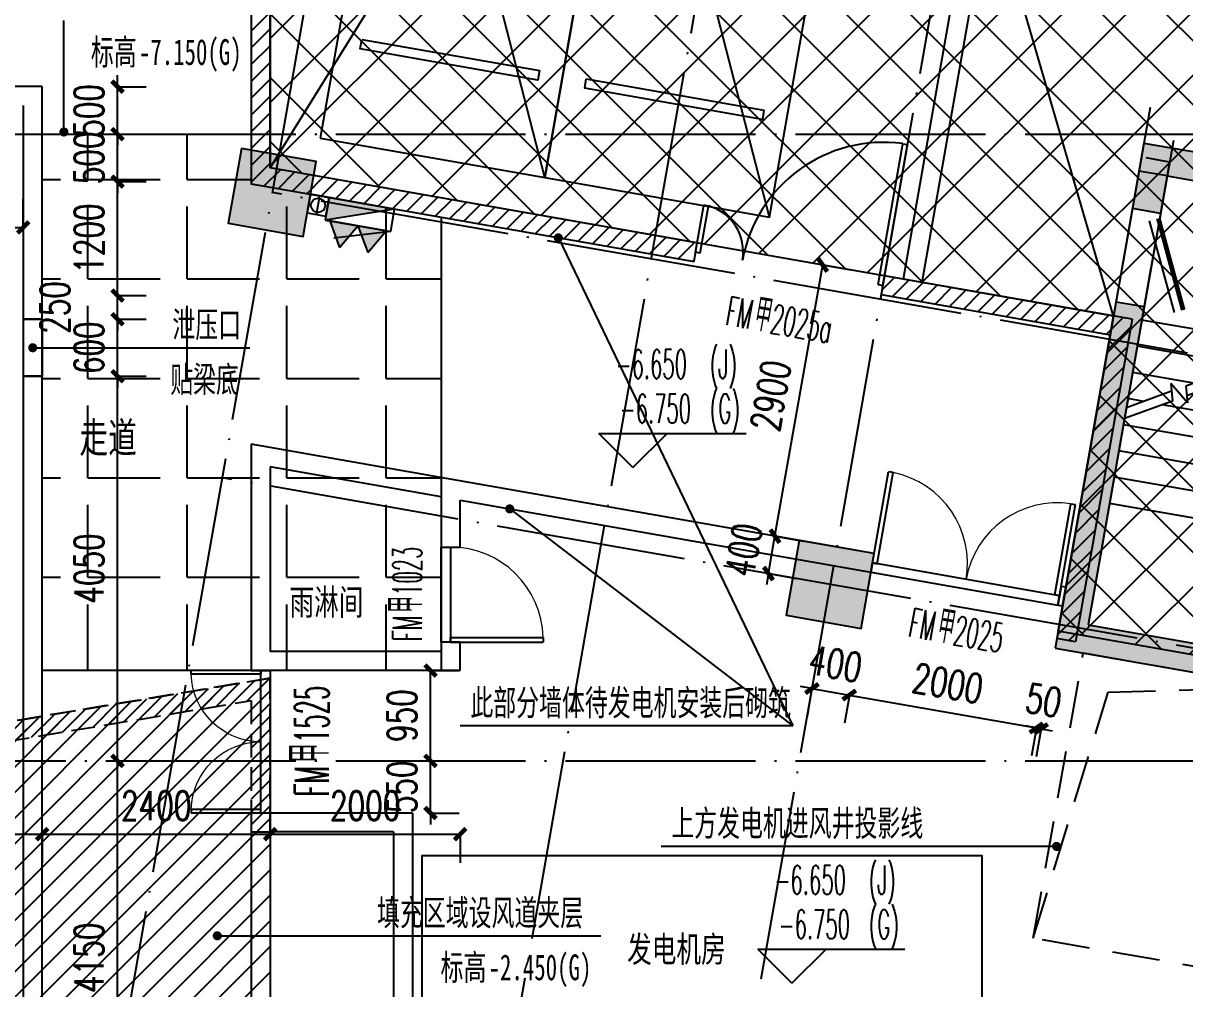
# Model space of a CAD drawing. Header units: millimetres. Extents: x 12325263 to 13848842, y -1463133 to 573208.
# Drawn here: x 12606897 to 12619126, y -863488 to -853319 of the extents above; entities that cross this region are included whole.
import ezdxf
from ezdxf.xclip import XClip

# ---------------------------------------------------------------- set-up
doc = ezdxf.new("R2010")
doc.units = ezdxf.units.MM
doc.header["$LTSCALE"] = 1000
doc.header["$XCLIPFRAME"] = 0
for name, pattern in [('ACAD_ISO02W100', [15, 12, -3]), ('DASH', [0.35, 0.25, -0.1]), ('DASHED', [19.05, 12.7, -6.35]), ('DASHED2', [0.375, 0.25, -0.125]), ('DOTE', [2.42, 2, -0.2, 0.02, -0.2])]:
    doc.linetypes.add(name, pattern=pattern)
for name, color, linetype in [('#s-灭火器', 20, 'Continuous'), ('0夹层', 21, 'Continuous'), ('20210820', 7, 'Continuous'), ('A-ANNO-DIMS', 83, 'Continuous'), ('A-ANNO-ELEV', 3, 'Continuous'), ('A-ANNO-TEXT', 7, 'Continuous'), ('A-AXIS', 16, 'DOTE'), ('A-COLS', 6, 'Continuous'), ('A-WALL', 5, 'Continuous'), ('A-WALL-PATT', 8, 'Continuous'), ('A_WALL(防火墙)', 151, 'Continuous'), ('AXIS', 3, 'Continuous'), ('DIM_COOR', 7, 'Continuous'), ('DIM_SYMB', 3, 'Continuous'), ('DOOR_FIRE', 1, 'Continuous'), ('DOOR_FIRE_TEXT', 7, 'Continuous'), ('ELEMENT', 3, 'Continuous'), ('EQUIP_消火栓', 7, 'Continuous'), ('J-TC-柱填充', 252, 'Continuous'), ('PARTS-CAR-政府', 40, 'Continuous'), ('PUB_DIM', 83, 'Continuous'), ('PUB_HATCH', 8, 'Continuous'), ('PUB_TEXT', 7, 'Continuous'), ('VPIPE-消防高', 3, 'Continuous'), ('WALL', 5, 'Continuous'), ('WALL-SHATCH', 8, 'Continuous'), ('WINDOW', 4, 'Continuous'), ('人防墙', 6, 'Continuous'), ('人防门', 60, 'Continuous'), ('公寓机动车库', 23, 'Continuous'), ('投影线', 6, 'ACAD_ISO02W100'), ('水条件', 1, 'Continuous')]:
    doc.layers.add(name, color=color, linetype=linetype)
doc.styles.add('_TCH_DIM', font='SIMPLEX.shx', dxfattribs={"width": 0.7, "bigfont": 'GBCBIG.shx'})
doc.styles.add('_TCH_DIM_T3', font='SIMPLEX.shx', dxfattribs={"width": 0.705882, "bigfont": 'GBCBIG.shx'})
doc.styles.add('_TCH_WINDOW', font='SIMPLEX', dxfattribs={"width": 0.7, "height": 3.5, "bigfont": 'GBCBIG'})
doc.styles.add('TITXV', font='', dxfattribs={"width": 0.7})
doc.styles.add('宋体', font='', dxfattribs={"width": 0.65})
doc.styles.get('TITXV').set_extended_font_data('SimSun')
doc.styles.get('宋体').set_extended_font_data('SimSun')
doc.dimstyles.new('_TCH_ARCH&&120', dxfattribs={"dimtxt": 306, "dimasz": 120, "dimexe": 300, "dimexo": 360, "dimgap": 147, "dimtad": 1, "dimdec": 0, "dimzin": 0, "dimdsep": 46, "dimtxsty": '_TCH_DIM_T3', "dimblk": 'ARCHTICK', "dimcen": 0.09, "dimclrt": 7, "dimazin": 2, "dimtfac": 1, "dimtdec": 0, "dimtix": 1, "dimtmove": 2, "dimatfit": 3, "dimfxl": 1, "dimfxlon": 1, "dimtolj": 1, "dimtzin": 0, "dimarcsym": 0})
pattern_1 = [(45, (0, 89.76), (-88.388383, 88.388383), [])]

# ---------------------------------------------------------------- blocks, each defined once
blk = doc.blocks.new('adgshg13-A$C7F010FC0')
at = {"layer": 'WALL-SHATCH'}
h = blk.add_hatch(color=256, dxfattribs=at)
h.dxf.hatch_style = 1
h.paths.add_polyline_path([(-60384, -16881), (-763, 197), (12588, -13153), (12588, -157996), (-162965, -188820), (-171262, -180523), (-171262, -31311), (-150707, -10756), (-131860, -7981), (-99162, -7981), (-99162, -4981), (-76620, -4981), (-70108, -16881)], flags=16)
h.paths.add_polyline_path([(-60091, -16381), (-647, 647), (12988, -12988), (12988, -158332), (-163101, -189250), (-171662, -180689), (-171662, -31145), (-150778, -10261), (-131897, -7481), (-99562, -7481), (-99562, -4581), (-76366, -4581), (-69908, -16381)])
blk = doc.blocks.new('adgshg2qbj-bj-13-CAR-子车位')
blk.add_line((1697, 1697), (3748, -3748))
blk.add_lwpolyline([(0, 0), (1697, 1697), (5445, -2051), (3748, -3748)], close=True)
at = {"extrusion": (-0.000316636, -0.000316636, 1), "elevation": -1}
blk.add_lwpolyline([(955, -601), (2298, 742), (2227, 813), (884, -530)], close=True, dxfattribs=at)
blk = doc.blocks.new('A$C4C7A72D3')
at = {"layer": 'WALL'}
for p, q in [((218292.8, 93942.8), (218292.8, 89292.8)), ((218492.8, 93942.8), (218492.8, 89292.8)), ((220542.9, 91522.7), (220542.9, 85922.7)), ((220842.9, 91222.7), (220842.9, 86222.7))]:
    blk.add_line(p, q, dxfattribs=at)
at = {"layer": 'PARTS-CAR-政府', "xscale": -0.9999999999999996, "rotation": 224.9999999195055}
for p in [(211992.8, 89692.8), (214392.8, 89692.8)]:
    blk.add_blockref('adgshg2qbj-bj-13-CAR-子车位', p, dxfattribs=at)
at = {"layer": 'WALL', "color": 1}
blk.add_blockref('adgshg13-A$C7F010FC0', (210433, 205503.6), dxfattribs=at)
blk = doc.blocks.new('qlzw')
at = {"layer": 'A-AXIS'}
for p, q in [((12411416.8, 1027389.8), (12486866.8, 1027389.8)), ((12411416.8, 1020789.8), (12486866.8, 1020789.8))]:
    blk.add_line(p, q, dxfattribs=at)
blk = doc.blocks.new('asdfadfgsdg')
at = {"layer": 'A-AXIS'}
for p, q in [((15844.9, 92554.4), (-1535.4, -6431.4)), ((19833.9, 91854), (2453.6, -7131.8)), ((22247, 91430.3), (4866.7, -7555.5)), ((20278.2, 33244), (5875, 35773)), ((19750.7, 30240), (5347.6, 32768.9))]:
    blk.add_line(p, q, dxfattribs=at)
blk = doc.blocks.new('A$C3FC35F4C')
at = {"layer": 'DIM_COOR', "color": 3}
for p, q in [((1045444, 181790), (1048516, 186763)), ((1054324, 180230), (1053244, 183932))]:
    blk.add_line(p, q, dxfattribs=at)
blk = doc.blocks.new('_FZH')
blk.add_lwpolyline([(-0.5, -0.5), (0.5, -0.5), (0.5, 0.5), (-0.5, 0.5)], close=True)
at = {"layer": 'PUB_HATCH'}
blk.add_solid([(-0.5, -0.5), (0.5, -0.5), (-0.5, 0.5), (0.5, 0.5)], dxfattribs=at)
blk = doc.blocks.new('asdfdsfds')
at = {"layer": 'A-COLS', "xscale": 799.9999999988994, "yscale": 799.9999999988994, "zscale": 799.9999999988994, "rotation": 260.0413192127452}
for p in [(5222, 30786), (11096, 26658)]:
    blk.add_blockref('_FZH', p, dxfattribs=at)
blk = doc.blocks.new('asdgdfgdsfh$DorLib2D$00000191')
at = {"color": 0}
blk.add_line((-0.5, 0.15), (0.366, 0.65), dxfattribs=at)
at = {"color": 0, "const_width": 0.05}
blk.add_lwpolyline([(-0.55, 0.237), (0.316, 0.737)], dxfattribs=at)
blk = doc.blocks.new('asdf13-sdfgadgdfgh20210820-rf1')
at = {"layer": 'J-TC-柱填充'}
for points in [[(8583, 32404), (8827, 32057), (8758, 31663), (8462, 31714)], [(8583, 32404), (8827, 32057), (10895, 31693), (11243, 31937)], [(11243, 31937), (10895, 31693), (10065, 26966), (10309, 26618)], [(8585, 30678), (8289, 30729), (7649, 27085), (7997, 27329)], [(7997, 27329), (7649, 27085), (10309, 26618), (10065, 26966)]]:
    blk.add_hatch(color=256, dxfattribs=at).paths.add_polyline_path(points)
at = {"layer": 'DIM_SYMB'}
for points in [[(10245, 30955, 0, 0, 0), (9673, 27694, 0, 0, 0), (8614, 27880, 0, 0, 0), (8842, 29181, 120, 0, 0), (8920, 29624, 0, 0, 0)], [(9116, 30742, 0, 0, 0), (9046, 30343, 120, 0, 0), (8968, 29900, 0, 0, 0)]]:
    blk.add_lwpolyline(points, format="xyseb", dxfattribs=at)
at = {"layer": '人防墙'}
for p, q in [((8583, 32404), (7649, 27085)), ((8583, 32404), (11243, 31937)), ((8827, 32057), (7997, 27329)), ((8827, 32057), (8531, 32108)), ((8827, 32057), (10895, 31693)), ((11243, 31937), (10309, 26618)), ((8758, 31663), (8462, 31714)), ((10895, 31693), (10065, 26966)), ((8585, 30678), (8289, 30729)), ((7997, 27329), (10065, 26966)), ((7649, 27085), (10309, 26618))]:
    blk.add_line(p, q, dxfattribs=at)
at = {"layer": '人防门'}
for p, q in [((8557, 32256), (8350, 31074)), ((8853, 32204), (8645, 31022)), ((8657, 31091), (8398, 29616)), ((9329, 28354), (9786, 30954)), ((9618, 30983), (9445, 29998)), ((9786, 30954), (9618, 30983)), ((9280, 28423), (9716, 30905)), ((9280, 28423), (9716, 30905)), ((9667, 30914), (9510, 30021)), ((9667, 30914), (9510, 30021)), ((9716, 30905), (9667, 30914)), ((9667, 30914), (9716, 30905)), ((9775, 30895), (10726, 30728)), ((10290, 28246), (10726, 30728)), ((9727, 30619), (10677, 30452)), ((9511, 30373), (8561, 30540)), ((9678, 30343), (10629, 30177)), ((9463, 30097), (8512, 30264)), ((9109, 29875), (8464, 29988)), ((9510, 30021), (9024, 29844)), ((9630, 30068), (10580, 29901)), ((9040, 29666), (8867, 29872)), ((8867, 29872), (8883, 29686)), ((9024, 29844), (9040, 29666)), ((9490, 29908), (9033, 29741)), ((9425, 29884), (9162, 28383)), ((9490, 29908), (9231, 28432)), ((9490, 29908), (9231, 28432)), ((8874, 29789), (8398, 29616)), ((9414, 29821), (9306, 29840)), ((9582, 29792), (10532, 29625)), ((8883, 29686), (8378, 29502)), ((8583, 29683), (8415, 29712)), ((9366, 29545), (8780, 29648)), ((8378, 29502), (8222, 28609)), ((9533, 29516), (10484, 29349)), ((9317, 29270), (8367, 29437)), ((9485, 29240), (10435, 29073)), ((9269, 28994), (8318, 29161)), ((9220, 28718), (8270, 28885)), ((9436, 28965), (10387, 28798)), ((9388, 28689), (10338, 28522)), ((8222, 28609), (7997, 27329)), ((9172, 28442), (8222, 28609)), ((9172, 28442), (8222, 28609)), ((9162, 28383), (9329, 28354)), ((9231, 28432), (9280, 28423)), ((9280, 28423), (9231, 28432)), ((9339, 28413), (10290, 28246)), ((10290, 28246), (9339, 28413)), ((10065, 26966), (10290, 28246)), ((7997, 27329), (10065, 26966))]:
    blk.add_line(p, q, dxfattribs=at)
at = {"layer": '人防门', "linetype": 'DASH'}
blk.add_line((8853, 32204), (8557, 32256), dxfattribs=at)
at = {"layer": '人防门', "xscale": 1000, "yscale": 1000, "zscale": 100, "rotation": 255.1786321495314}
blk.add_blockref('asdgdfgdsfh$DorLib2D$00000191', (8365, 31139), dxfattribs=at)
at = {"layer": 'PUB_TEXT', "style": '_TCH_DIM', "width": 0.8}
for s, p in [('上', (9088, 31296)), ('下', (10158, 31110))]:
    blk.add_text(s, height=506, dxfattribs=at).set_placement(p)
blk = doc.blocks.new('A$C11D0426D')
at = {"layer": 'ELEMENT'}
blk.add_lwpolyline([(14198, 21530), (20098, 21530), (20098, 23830), (14198, 23830)], close=True, dxfattribs=at)
blk = doc.blocks.new('管位')
at = {"layer": '水条件'}
blk.add_line((12573126, 675360), (12573126, 675160), dxfattribs=at)
blk.add_lwpolyline([(12573026, 675360), (12573226, 675360), (12573226, 675160), (12573026, 675160)], close=True, dxfattribs=at)
blk = doc.blocks.new('灭火器')
at = {"layer": '#s-灭火器', "ltscale": 1000}
for points in [[(292444, 59707), (292144, 59707), (292294, 59447)], [(292744, 59707), (292444, 59707), (292594, 59447)]]:
    blk.add_hatch(color=256, dxfattribs=at).paths.add_polyline_path(points)
for points in [[(292294, 59447), (292444, 59707), (292144, 59707)], [(292594, 59447), (292744, 59707), (292444, 59707)]]:
    blk.add_lwpolyline(points, close=True, dxfattribs=at)
blk = doc.blocks.new('$TWTSYS$00000508')
for p, q in [((-0.5, 0.5), (0.324, 1.224)), ((-0.5, 0.5), (-0.5, -0.5)), ((-0.5, -0.5), (0.5, 0.5)), ((0.5, 0.5), (-0.5, 0.5)), ((0.5, -0.5), (0.5, 0.5)), ((-0.5, -0.5), (0.5, -0.5))]:
    blk.add_line(p, q)
blk.add_solid([(0.5, -0.5), (0.5, 0.5), (-0.5, -0.5)])
blk = doc.blocks.new('消火栓')
at = {"layer": '#s-灭火器', "rotation": 180.0000000000001}
blk.add_blockref('灭火器', (12864422, 734932), dxfattribs=at)
at = {"layer": 'EQUIP_消火栓', "xscale": 700, "yscale": 240, "zscale": 700}
blk.add_blockref('$TWTSYS$00000508', (12571978, 675105), dxfattribs=at)
blk = doc.blocks.new('asdfasfasdfsdf')
at = {"layer": 'VPIPE-消防高'}
blk.add_circle((41404, 13400), 75, dxfattribs=at)
at = {"rotation": 170.041332619303}
blk.add_blockref('消火栓', (12541149, -1495933), dxfattribs=at)
at = {"layer": '水条件', "xscale": -1, "rotation": 170.041332619303}
blk.add_blockref('管位', (-12225500, 2852854), dxfattribs=at)
blk = doc.blocks.new('_ArchTick')
at = {"color": 0, "linetype": 'ByBlock', "const_width": 0.4}
blk.add_lwpolyline([(-0.5, -0.5), (0.5, 0.5)], dxfattribs=at)
blk = doc.blocks.new('*D4234')
at = {"layer": 'A-ANNO-DIMS', "color": 0, "lineweight": -2, "transparency": 16777216}
for p, q in [((12604737, -855471), (12604737, -855170)), ((12606897, -855471), (12606897, -855170)), ((12604737, -855470), (12606897, -855470))]:
    blk.add_line(p, q, dxfattribs=at)
at = {"layer": 'Defpoints', "color": 0, "transparency": 16777216}
for p in [(12606897, -855470), (12604737, -856187), (12606897, -856187)]:
    blk.add_point(p, dxfattribs=at)
at = {"layer": 'A-ANNO-DIMS', "color": 0, "lineweight": -2, "transparency": 16777216, "xscale": 120, "yscale": 120, "zscale": 120, "rotation": 180}
blk.add_blockref('_ArchTick', (12604737, -855470), dxfattribs=at)
at = {"layer": 'A-ANNO-DIMS', "color": 0, "lineweight": -2, "transparency": 16777216, "xscale": 120, "yscale": 120, "zscale": 120}
blk.add_blockref('_ArchTick', (12606897, -855470), dxfattribs=at)
at = {"layer": 'A-ANNO-DIMS', "color": 7, "transparency": 16777216, "insert": (12605817, -855170), "char_height": 306, "attachment_point": 5, "style": '_TCH_DIM_T3'}
blk.add_mtext('\\A1;2160', dxfattribs=at)
blk = doc.blocks.new('*D4385')
at = {"layer": 'A-ANNO-DIMS', "color": 0, "lineweight": -2, "transparency": 16777216}
for p, q in [((12611184.18929, -860136.78575), (12611485.18929, -860136.78575)), ((12611185.18929, -861086.78575), (12611185.18929, -860136.78575)), ((12611184.18929, -861086.78575), (12611485.18929, -861086.78575))]:
    blk.add_line(p, q, dxfattribs=at)
at = {"layer": 'Defpoints', "color": 0, "transparency": 16777216}
for p in [(12610422, -860136.78575), (12611185.18929, -860136.78575), (12610422, -861086.78575)]:
    blk.add_point(p, dxfattribs=at)
at = {"layer": 'A-ANNO-DIMS', "color": 0, "lineweight": -2, "transparency": 16777216, "xscale": 120, "yscale": 120, "zscale": 120}
for p, rotation in [((12611185.18929, -860136.78575), 90), ((12611185.18929, -861086.78575), 270)]:
    blk.add_blockref('_ArchTick', p, dxfattribs=dict(at, rotation=rotation))
at = {"layer": 'A-ANNO-DIMS', "color": 7, "transparency": 16777216, "insert": (12610885.18929, -860611.78575), "char_height": 306, "attachment_point": 5, "rotation": 90, "style": '_TCH_DIM_T3'}
blk.add_mtext('\\A1;950', dxfattribs=at)
blk = doc.blocks.new('*D4386')
at = {"layer": 'A-ANNO-DIMS', "color": 0, "lineweight": -2, "transparency": 16777216}
for p, q in [((12611185.18929, -861086.78575), (12611185.18929, -860966.78575)), ((12611184.18929, -861086.78575), (12611485.18929, -861086.78575)), ((12611185.18929, -861636.78575), (12611185.18929, -861086.78575)), ((12611184.18929, -861636.78575), (12611485.18929, -861636.78575)), ((12611185.18929, -861636.78575), (12611185.18929, -861756.78575))]:
    blk.add_line(p, q, dxfattribs=at)
at = {"layer": 'Defpoints', "color": 0, "transparency": 16777216}
for p in [(12610422, -861086.78575), (12611185.18929, -861086.78575), (12610422, -861636.78575)]:
    blk.add_point(p, dxfattribs=at)
at = {"layer": 'A-ANNO-DIMS', "color": 0, "lineweight": -2, "transparency": 16777216, "xscale": 120, "yscale": 120, "zscale": 120}
for p, rotation in [((12611185.18929, -861086.78575), 270), ((12611185.18929, -861636.78575), 90)]:
    blk.add_blockref('_ArchTick', p, dxfattribs=dict(at, rotation=rotation))
at = {"layer": 'A-ANNO-DIMS', "color": 7, "transparency": 16777216, "insert": (12610885.18929, -861361.78575), "char_height": 306, "attachment_point": 5, "rotation": 90, "style": '_TCH_DIM_T3'}
blk.add_mtext('\\A1;550', dxfattribs=at)
blk = doc.blocks.new('*D4542')
at = {"layer": 'Defpoints', "color": 0, "transparency": 16777216}
for p in [(12604297, -860487), (12607097, -860487), (12607097, -861860)]:
    blk.add_point(p, dxfattribs=at)
at = {"layer": 'PUB_DIM', "color": 0, "lineweight": -2, "transparency": 16777216}
for p, q in [((12604297, -861859), (12604297, -862160)), ((12604297, -861860), (12607097, -861860)), ((12607097, -861859), (12607097, -862160))]:
    blk.add_line(p, q, dxfattribs=at)
at = {"layer": 'PUB_DIM', "color": 0, "lineweight": -2, "transparency": 16777216, "xscale": 120, "yscale": 120, "zscale": 120, "rotation": 180}
blk.add_blockref('_ArchTick', (12604297, -861860), dxfattribs=at)
at = {"layer": 'PUB_DIM', "color": 0, "lineweight": -2, "transparency": 16777216, "xscale": 120, "yscale": 120, "zscale": 120}
blk.add_blockref('_ArchTick', (12607097, -861860), dxfattribs=at)
at = {"layer": 'PUB_DIM', "color": 7, "transparency": 16777216, "insert": (12605697, -861560), "char_height": 306, "attachment_point": 5, "style": '_TCH_DIM_T3'}
blk.add_mtext('\\A1;2800', dxfattribs=at)
blk = doc.blocks.new('*D4543')
at = {"layer": 'Defpoints', "color": 0, "transparency": 16777216}
for p in [(12607097, -860487), (12609497, -860487), (12609497, -861860)]:
    blk.add_point(p, dxfattribs=at)
at = {"layer": 'PUB_DIM', "color": 0, "lineweight": -2, "transparency": 16777216}
for p, q in [((12607097, -861859), (12607097, -862160)), ((12607097, -861860), (12609497, -861860)), ((12609497, -861859), (12609497, -862160))]:
    blk.add_line(p, q, dxfattribs=at)
at = {"layer": 'PUB_DIM', "color": 0, "lineweight": -2, "transparency": 16777216, "xscale": 120, "yscale": 120, "zscale": 120, "rotation": 180}
blk.add_blockref('_ArchTick', (12607097, -861860), dxfattribs=at)
at = {"layer": 'PUB_DIM', "color": 0, "lineweight": -2, "transparency": 16777216, "xscale": 120, "yscale": 120, "zscale": 120}
blk.add_blockref('_ArchTick', (12609497, -861860), dxfattribs=at)
at = {"layer": 'PUB_DIM', "color": 7, "transparency": 16777216, "insert": (12608297, -861560), "char_height": 306, "attachment_point": 5, "style": '_TCH_DIM_T3'}
blk.add_mtext('\\A1;2400', dxfattribs=at)
blk = doc.blocks.new('*D4544')
at = {"layer": 'Defpoints', "color": 0, "transparency": 16777216}
for p in [(12609497, -860487), (12611497, -860487), (12611497, -861860)]:
    blk.add_point(p, dxfattribs=at)
at = {"layer": 'PUB_DIM', "color": 0, "lineweight": -2, "transparency": 16777216}
for p, q in [((12609497, -861859), (12609497, -862160)), ((12609497, -861860), (12611497, -861860)), ((12611497, -861859), (12611497, -862160))]:
    blk.add_line(p, q, dxfattribs=at)
at = {"layer": 'PUB_DIM', "color": 0, "lineweight": -2, "transparency": 16777216, "xscale": 120, "yscale": 120, "zscale": 120, "rotation": 180}
blk.add_blockref('_ArchTick', (12609497, -861860), dxfattribs=at)
at = {"layer": 'PUB_DIM', "color": 0, "lineweight": -2, "transparency": 16777216, "xscale": 120, "yscale": 120, "zscale": 120}
blk.add_blockref('_ArchTick', (12611497, -861860), dxfattribs=at)
at = {"layer": 'PUB_DIM', "color": 7, "transparency": 16777216, "insert": (12610497, -861560), "char_height": 306, "attachment_point": 5, "style": '_TCH_DIM_T3'}
blk.add_mtext('\\A1;2000', dxfattribs=at)
blk = doc.blocks.new('*D4545')
at = {"layer": 'Defpoints', "color": 0, "transparency": 16777216}
for p in [(12614683, -855754), (12615314, -855865), (12614182, -858610)]:
    blk.add_point(p, dxfattribs=at)
at = {"layer": 'PUB_DIM', "color": 0, "lineweight": -2, "transparency": 16777216}
for p, q in [((12614812, -858721), (12615314, -855865)), ((12615313, -855865), (12615609, -855917)), ((12614811, -858721), (12615108, -858773))]:
    blk.add_line(p, q, dxfattribs=at)
at = {"layer": 'PUB_DIM', "color": 0, "lineweight": -2, "transparency": 16777216, "xscale": 120, "yscale": 120, "zscale": 120}
for p, rotation in [((12615314, -855865), 80.0413192128601), ((12614812, -858721), 260.0413192128601)]:
    blk.add_blockref('_ArchTick', p, dxfattribs=dict(at, rotation=rotation))
at = {"layer": 'PUB_DIM', "color": 7, "transparency": 16777216, "insert": (12614767, -857241), "char_height": 306, "attachment_point": 5, "rotation": 80.0413, "style": '_TCH_DIM_T3'}
blk.add_mtext('\\A1;2900', dxfattribs=at)
blk = doc.blocks.new('*D4546')
at = {"layer": 'Defpoints', "color": 0, "transparency": 16777216}
for p in [(12614182, -858610), (12614812, -858721), (12614113, -859004)]:
    blk.add_point(p, dxfattribs=at)
at = {"layer": 'PUB_DIM', "color": 0, "lineweight": -2, "transparency": 16777216}
for p, q in [((12614812, -858721), (12614833, -858603)), ((12614743, -859115), (12614812, -858721)), ((12614811, -858721), (12615108, -858773)), ((12614743, -859115), (12614722, -859233)), ((12614742, -859115), (12615038, -859167))]:
    blk.add_line(p, q, dxfattribs=at)
at = {"layer": 'PUB_DIM', "color": 0, "lineweight": -2, "transparency": 16777216, "xscale": 120, "yscale": 120, "zscale": 120}
for p, rotation in [((12614812, -858721), 260.0413192128606), ((12614743, -859115), 80.04131921286061)]:
    blk.add_blockref('_ArchTick', p, dxfattribs=dict(at, rotation=rotation))
at = {"layer": 'PUB_DIM', "color": 7, "transparency": 16777216, "insert": (12614482, -858866), "char_height": 306, "attachment_point": 5, "rotation": 80.0413, "style": '_TCH_DIM_T3'}
blk.add_mtext('\\A1;400', dxfattribs=at)
blk = doc.blocks.new('*D4547')
at = {"layer": 'Defpoints', "color": 0, "transparency": 16777216}
for p in [(12615428, -859032), (12615822, -859101), (12615594, -860395)]:
    blk.add_point(p, dxfattribs=at)
at = {"layer": 'PUB_DIM', "color": 0, "lineweight": -2, "transparency": 16777216}
for p, q in [((12615201, -860326), (12615082, -860305)), ((12615201, -860325), (12615149, -860621)), ((12615201, -860326), (12615594, -860395)), ((12615595, -860394), (12615543, -860690)), ((12615594, -860395), (12615713, -860416))]:
    blk.add_line(p, q, dxfattribs=at)
at = {"layer": 'PUB_DIM', "color": 0, "lineweight": -2, "transparency": 16777216, "xscale": 120, "yscale": 120, "zscale": 120}
for p, rotation in [((12615201, -860326), 350.0413326299274), ((12615594, -860395), 170.0413326299273)]:
    blk.add_blockref('_ArchTick', p, dxfattribs=dict(at, rotation=rotation))
at = {"layer": 'PUB_DIM', "color": 7, "transparency": 16777216, "insert": (12615449, -860065), "char_height": 306, "attachment_point": 5, "rotation": 350.0413, "style": '_TCH_DIM_T3'}
blk.add_mtext('\\A1;400', dxfattribs=at)
blk = doc.blocks.new('*D4548')
at = {"layer": 'Defpoints', "color": 0, "transparency": 16777216}
for p in [(12615822, -859101), (12617791, -859447), (12617564, -860741)]:
    blk.add_point(p, dxfattribs=at)
at = {"layer": 'PUB_DIM', "color": 0, "lineweight": -2, "transparency": 16777216}
for p, q in [((12615595, -860394), (12615543, -860690)), ((12615594, -860395), (12617564, -860741)), ((12617564, -860740), (12617512, -861036))]:
    blk.add_line(p, q, dxfattribs=at)
at = {"layer": 'PUB_DIM', "color": 0, "lineweight": -2, "transparency": 16777216, "xscale": 120, "yscale": 120, "zscale": 120}
for p, rotation in [((12615594, -860395), 170.041332629921), ((12617564, -860741), 350.041332629921)]:
    blk.add_blockref('_ArchTick', p, dxfattribs=dict(at, rotation=rotation))
at = {"layer": 'PUB_DIM', "color": 7, "transparency": 16777216, "insert": (12616631, -860272), "char_height": 306, "attachment_point": 5, "rotation": 350.0413, "style": '_TCH_DIM_T3'}
blk.add_mtext('\\A1;2000', dxfattribs=at)
blk = doc.blocks.new('*D4549')
at = {"layer": 'Defpoints', "color": 0, "transparency": 16777216}
for p in [(12617791, -859447), (12617841, -859456), (12617614, -860749)]:
    blk.add_point(p, dxfattribs=at)
at = {"layer": 'PUB_DIM', "color": 0, "lineweight": -2, "transparency": 16777216}
for p, q in [((12617564, -860741), (12617446, -860720)), ((12617564, -860740), (12617512, -861036)), ((12617614, -860748), (12617562, -861045)), ((12617564, -860741), (12617614, -860749)), ((12617614, -860749), (12617732, -860770))]:
    blk.add_line(p, q, dxfattribs=at)
at = {"layer": 'PUB_DIM', "color": 0, "lineweight": -2, "transparency": 16777216, "xscale": 120, "yscale": 120, "zscale": 120}
for p, rotation in [((12617564, -860741), 350.0413326298608), ((12617614, -860749), 170.0413326298609)]:
    blk.add_blockref('_ArchTick', p, dxfattribs=dict(at, rotation=rotation))
at = {"layer": 'PUB_DIM', "color": 7, "transparency": 16777216, "insert": (12617641, -860450), "char_height": 306, "attachment_point": 5, "rotation": 350.0413, "style": '_TCH_DIM_T3'}
blk.add_mtext('\\A1;50', dxfattribs=at)
blk = doc.blocks.new('*D4559')
at = {"layer": 'Defpoints', "color": 0, "transparency": 16777216}
for p in [(12607097, -861087), (12607890, -861087), (12607097, -865237)]:
    blk.add_point(p, dxfattribs=at)
at = {"layer": 'PUB_DIM', "color": 0, "lineweight": -2, "transparency": 16777216}
for p, q in [((12607889, -861087), (12608190, -861087)), ((12607890, -865237), (12607890, -861087)), ((12607889, -865237), (12608190, -865237))]:
    blk.add_line(p, q, dxfattribs=at)
at = {"layer": 'PUB_DIM', "color": 0, "lineweight": -2, "transparency": 16777216, "xscale": 120, "yscale": 120, "zscale": 120}
for p, rotation in [((12607890, -861087), 90), ((12607890, -865237), 270)]:
    blk.add_blockref('_ArchTick', p, dxfattribs=dict(at, rotation=rotation))
at = {"layer": 'PUB_DIM', "color": 7, "transparency": 16777216, "insert": (12607590, -863162), "char_height": 306, "attachment_point": 5, "rotation": 90, "style": '_TCH_DIM_T3'}
blk.add_mtext('\\A1;4150', dxfattribs=at)
blk = doc.blocks.new('*D4560')
at = {"layer": 'Defpoints', "color": 0, "transparency": 16777216}
for p in [(12607097, -857037), (12607890, -857037), (12607097, -861087)]:
    blk.add_point(p, dxfattribs=at)
at = {"layer": 'PUB_DIM', "color": 0, "lineweight": -2, "transparency": 16777216}
for p, q in [((12607889, -857037), (12608190, -857037)), ((12607890, -861087), (12607890, -857037)), ((12607889, -861087), (12608190, -861087))]:
    blk.add_line(p, q, dxfattribs=at)
at = {"layer": 'PUB_DIM', "color": 0, "lineweight": -2, "transparency": 16777216, "xscale": 120, "yscale": 120, "zscale": 120}
for p, rotation in [((12607890, -857037), 90), ((12607890, -861087), 270)]:
    blk.add_blockref('_ArchTick', p, dxfattribs=dict(at, rotation=rotation))
at = {"layer": 'PUB_DIM', "color": 7, "transparency": 16777216, "insert": (12607590, -859062), "char_height": 306, "attachment_point": 5, "rotation": 90, "style": '_TCH_DIM_T3'}
blk.add_mtext('\\A1;4050', dxfattribs=at)
blk = doc.blocks.new('*D4561')
at = {"layer": 'Defpoints', "color": 0, "transparency": 16777216}
for p in [(12607097, -856437), (12607890, -856437), (12607097, -857037)]:
    blk.add_point(p, dxfattribs=at)
at = {"layer": 'PUB_DIM', "color": 0, "lineweight": -2, "transparency": 16777216}
for p, q in [((12607890, -856437), (12607890, -856317)), ((12607889, -856437), (12608190, -856437)), ((12607890, -857037), (12607890, -856437)), ((12607889, -857037), (12608190, -857037)), ((12607890, -857037), (12607890, -857157))]:
    blk.add_line(p, q, dxfattribs=at)
at = {"layer": 'PUB_DIM', "color": 0, "lineweight": -2, "transparency": 16777216, "xscale": 120, "yscale": 120, "zscale": 120}
for p, rotation in [((12607890, -856437), 270), ((12607890, -857037), 90)]:
    blk.add_blockref('_ArchTick', p, dxfattribs=dict(at, rotation=rotation))
at = {"layer": 'PUB_DIM', "color": 7, "transparency": 16777216, "insert": (12607590, -856737), "char_height": 306, "attachment_point": 5, "rotation": 90, "style": '_TCH_DIM_T3'}
blk.add_mtext('\\A1;600', dxfattribs=at)
blk = doc.blocks.new('*D4562')
at = {"layer": 'Defpoints', "color": 0, "transparency": 16777216}
for p in [(12607097, -856187), (12607890, -856187), (12607097, -856437)]:
    blk.add_point(p, dxfattribs=at)
at = {"layer": 'PUB_DIM', "color": 0, "lineweight": -2, "transparency": 16777216}
for p, q in [((12607890, -856187), (12607890, -856067)), ((12607889, -856187), (12608190, -856187)), ((12607890, -856437), (12607890, -856187)), ((12607889, -856437), (12608190, -856437)), ((12607890, -856437), (12607890, -856557))]:
    blk.add_line(p, q, dxfattribs=at)
at = {"layer": 'PUB_DIM', "color": 0, "lineweight": -2, "transparency": 16777216, "xscale": 120, "yscale": 120, "zscale": 120}
for p, rotation in [((12607890, -856187), 270), ((12607890, -856437), 90)]:
    blk.add_blockref('_ArchTick', p, dxfattribs=dict(at, rotation=rotation))
at = {"layer": 'PUB_DIM', "color": 7, "transparency": 16777216, "insert": (12607230, -856312), "char_height": 306, "attachment_point": 5, "rotation": 90, "style": '_TCH_DIM_T3'}
blk.add_mtext('\\A1;250', dxfattribs=at)
blk = doc.blocks.new('*D4563')
at = {"layer": 'Defpoints', "color": 0, "transparency": 16777216}
for p in [(12607097, -854987), (12607890, -854987), (12607097, -856187)]:
    blk.add_point(p, dxfattribs=at)
at = {"layer": 'PUB_DIM', "color": 0, "lineweight": -2, "transparency": 16777216}
for p, q in [((12607889, -854987), (12608190, -854987)), ((12607890, -856187), (12607890, -854987)), ((12607889, -856187), (12608190, -856187))]:
    blk.add_line(p, q, dxfattribs=at)
at = {"layer": 'PUB_DIM', "color": 0, "lineweight": -2, "transparency": 16777216, "xscale": 120, "yscale": 120, "zscale": 120}
for p, rotation in [((12607890, -854987), 90), ((12607890, -856187), 270)]:
    blk.add_blockref('_ArchTick', p, dxfattribs=dict(at, rotation=rotation))
at = {"layer": 'PUB_DIM', "color": 7, "transparency": 16777216, "insert": (12607590, -855587), "char_height": 306, "attachment_point": 5, "rotation": 90, "style": '_TCH_DIM_T3'}
blk.add_mtext('\\A1;1200', dxfattribs=at)
blk = doc.blocks.new('*D4564')
at = {"layer": 'Defpoints', "color": 0, "transparency": 16777216}
for p in [(12607097, -854487), (12607890, -854487), (12607097, -854987)]:
    blk.add_point(p, dxfattribs=at)
at = {"layer": 'PUB_DIM', "color": 0, "lineweight": -2, "transparency": 16777216}
for p, q in [((12607890, -854487), (12607890, -854367)), ((12607889, -854487), (12608190, -854487)), ((12607890, -854987), (12607890, -854487)), ((12607889, -854987), (12608190, -854987)), ((12607890, -854987), (12607890, -855107))]:
    blk.add_line(p, q, dxfattribs=at)
at = {"layer": 'PUB_DIM', "color": 0, "lineweight": -2, "transparency": 16777216, "xscale": 120, "yscale": 120, "zscale": 120}
for p, rotation in [((12607890, -854487), 270), ((12607890, -854987), 90)]:
    blk.add_blockref('_ArchTick', p, dxfattribs=dict(at, rotation=rotation))
at = {"layer": 'PUB_DIM', "color": 7, "transparency": 16777216, "insert": (12607590, -854737), "char_height": 306, "attachment_point": 5, "rotation": 90, "style": '_TCH_DIM_T3'}
blk.add_mtext('\\A1;500', dxfattribs=at)
blk = doc.blocks.new('*D4565')
at = {"layer": 'Defpoints', "color": 0, "transparency": 16777216}
for p in [(12607097, -853987), (12607890, -853987), (12607097, -854487)]:
    blk.add_point(p, dxfattribs=at)
at = {"layer": 'PUB_DIM', "color": 0, "lineweight": -2, "transparency": 16777216}
for p, q in [((12607890, -853987), (12607890, -853867)), ((12607889, -853987), (12608190, -853987)), ((12607890, -854487), (12607890, -853987)), ((12607889, -854487), (12608190, -854487)), ((12607890, -854487), (12607890, -854607))]:
    blk.add_line(p, q, dxfattribs=at)
at = {"layer": 'PUB_DIM', "color": 0, "lineweight": -2, "transparency": 16777216, "xscale": 120, "yscale": 120, "zscale": 120}
for p, rotation in [((12607890, -853987), 270), ((12607890, -854487), 90)]:
    blk.add_blockref('_ArchTick', p, dxfattribs=dict(at, rotation=rotation))
at = {"layer": 'PUB_DIM', "color": 7, "transparency": 16777216, "insert": (12607590, -854237), "char_height": 306, "attachment_point": 5, "rotation": 90, "style": '_TCH_DIM_T3'}
blk.add_mtext('\\A1;500', dxfattribs=at)
blk = doc.blocks.new('$DorLib2D$00000001')
for p, q in [((0.45, 0.975), (0.5, 0.975)), ((0.45, 0), (0.45, 0.975)), ((0.5, 0), (0.5, 0.975)), ((0.5, 0), (0.45, 0))]:
    blk.add_line(p, q)
at = {"lineweight": 13}
blk.add_arc((0.475, 0), 0.975, 91.4693, 180, dxfattribs=at)
blk = doc.blocks.new('$DorLib2D$00000002')
for p, q in [((-0.5, 0), (-0.5, 0.4875)), ((-0.475, 0.4875), (-0.5, 0.4875)), ((-0.475, 0), (-0.475, 0.4875)), ((0.475, 0), (0.475, 0.4875)), ((0.475, 0.4875), (0.5, 0.4875)), ((0.5, 0), (0.5, 0.4875)), ((-0.5, 0), (-0.475, 0)), ((0.5, 0), (0.475, 0))]:
    blk.add_line(p, q)
at = {"lineweight": 13}
for centre, start, end in [((-0.4875, 0), 0, 88.53072), ((0.4875, 0), 91.46928, 180)]:
    blk.add_arc(centre, 0.4875, start, end, dxfattribs=at)
blk = doc.blocks.new('$DorLib2D$00000225')
at = {"color": 0}
for p, q in [((0.475, -0.0014), (0.475, 0.7521)), ((0.475, 0.7521), (0.5, 0.7521)), ((0.5, -0.0014), (0.5, 0.7521)), ((-0.5, 0), (-0.5, 0.252)), ((-0.475, 0.252), (-0.5, 0.252)), ((-0.475, 0), (-0.475, 0.252)), ((-0.475, 0), (-0.5, 0)), ((0.475, -0.0014), (0.5, -0.0014))]:
    blk.add_line(p, q, dxfattribs=at)
for centre, radius, start, end in [((0.5046, -0.0019), 0.7546, 92.24927, 179.72377), ((-0.5008, 0.0026), 0.2508, 359.78987, 84.09744)]:
    blk.add_arc(centre, radius, start, end, dxfattribs=at)

msp = doc.modelspace()

# ---------------------------------------------------------------- block references
ref = msp.add_blockref('A$C4C7A72D3', (12385714.9, -906209.5), dxfattribs=dict(rotation=350.041249254255))
XClip(ref).set_block_clipping_path([(223442.8584877662, 85923.1187333744), (220542.7961432356, 85923.1422391906), (220542.8579492103, 89292.823275506), (211526.9150355905, 89292.8101311298), (210631.4331447985, 94392.8080583527), (206113.3685902953, 94392.8025418455), (206001.4315187763, 95030.3127344656), (204376.2826588508, 94744.9613686837), (203364.4570056833, 100506.9030052917), (197947.3947122637, 99555.7482674252), (192482.3428474721, 130679.4765393781), (190118.7804593667, 130264.4504016289), (191623.4071957469, 121695.6427078634), (177046.6486519482, 119136.2011700841), (175707.6223907359, 126760.8483765714), (173902.988371335, 128026.4039125028), (169528.3854461554, 127258.2903269802), (169070.0967394859, 129868.3614864857), (163308.2517458182, 128856.6693391807), (163766.52659606, 126246.6171700556), (159679.1795131005, 125528.9180921423), (170669.6888374612, 62935.797914044), (167222.1989369914, 62330.4650948944), (167939.7759490944, 58243.6808593175), (171386.9528796654, 58848.2912487988), (172857.0656793863, 50477.0032648193), (165962.5026008021, 49266.4230898353), (168037.7813034765, 37447.1796448426), (140649.9584970828, 32638.2390106404), (115387.9799239188, 28202.5781787895), (95598.7254695911, 140907.4332163476), (226939.476109907, 163968.8668500402), (240128.6952811591, 88852.8973128139)])

# ---------------------------------------------------------------- next in the draw order: hatches: boundary and pattern name
at = {"layer": '0夹层', "linetype": 'DASH'}
h = msp.add_hatch(dxfattribs=at)
h.set_pattern_fill('ANSI31', color=256, scale=120)
h.set_pattern_definition([(45, (0, 0), (-134.7038418, 134.7038418), [])])
h.paths.add_polyline_path([(12602446.8, -861386.8), (12604096.8, -861386.8), (12604096.8, -861120.3), (12609496.8, -860216.3), (12609496.8, -861836.8), (12609496.8, -865886.8), (12610996.8, -865886.8), (12610996.8, -867686.8), (12609496.8, -867686.8), (12604596.8, -867686.8), (12604596.8, -867336.8), (12602446.8, -867336.8)])
h = msp.add_hatch(dxfattribs=at)
h.set_pattern_fill('ANSI31', color=256, scale=60)
h.set_pattern_definition([(45, (0, 0), (-67.3519209, 67.3519209), [])])
h.paths.add_polyline_path([(12609496.8, -861836.8), (12609496.8, -860216.3), (12604096.8, -861120.3), (12604096.8, -861386.8), (12602446.8, -861386.8), (12602446.8, -867336.8), (12604596.8, -867336.8), (12604596.8, -867686.8), (12609496.8, -867686.8), (12610996.8, -867686.8), (12610996.8, -865886.8), (12610796.8, -865886.8), (12610796.8, -866086.8), (12610796.8, -867486.8), (12609496.8, -867486.8), (12604796.8, -867486.8), (12604796.8, -867136.8), (12602646.8, -867136.8), (12602646.8, -861586.8), (12604296.8, -861586.8), (12604296.8, -861289.6), (12609296.8, -860452.5), (12609296.8, -861836.8)])
at = {"layer": 'A-WALL-PATT'}
h = msp.add_hatch(dxfattribs=at)
h.set_pattern_fill('ANSI37', color=252, scale=300)
h.set_pattern_definition([(45, (0, 0), (-336.759605, 336.759605), []), (135, (0, 0), (-336.759605, -336.759605), [])])
h.paths.add_polyline_path([(12620650.4, -860223), (12617794, -859722), (12618376.9, -856402.6), (12609496.8, -854843.4), (12609496.8, -849665.4), (12605046.8, -848884), (12605046.8, -848236.8), (12604796.8, -848236.8), (12604796.8, -848236.8), (12603396.8, -848236.8), (12603396.8, -842386.7), (12597896.8, -842386.8), (12597896.8, -819486.8), (12597896.6, -810786.8), (12595496.8, -810786.8), (12595496.9, -819486.7), (12580697.2, -819486.7), (12580696.9, -811745.4), (12579138.3, -810186.8), (12574696.8, -810186.7), (12574696.8, -807536.8), (12568846.8, -807536.8), (12568846.8, -810186.8), (12564696.9, -810186.8), (12564696.8, -873736.8), (12561196.8, -873736.8), (12561196.8, -877886.8), (12564696.8, -877886.8), (12564696.8, -886386.8), (12557696.8, -886386.8), (12557696.8, -898386.9), (12504241.6, -898386.9), (12504241.6, -783958), (12634041.3, -783958), (12627930.1, -818762.8)])
h = msp.add_hatch(dxfattribs=at)
h.set_pattern_fill('普通砖', color=256, scale=50, style=0)
h.set_pattern_definition(pattern_1)
h.paths.add_polyline_path([(12609363.5, -852136.8), (12609296.8, -852236.8), (12609296.8, -855011.4), (12609496.8, -854843.4), (12609496.8, -852136.8)])
h = msp.add_hatch(dxfattribs=at)
h.set_pattern_fill('普通砖', color=256, scale=50, style=0)
h.set_pattern_definition(pattern_1)
h.paths.add_polyline_path([(12609296.8, -855011.4), (12613959.3, -855830), (12613993.9, -855633), (12609496.8, -854843.4)])
h = msp.add_hatch(dxfattribs=at)
h.set_pattern_fill('普通砖', color=256, scale=50, style=0)
h.set_pattern_definition(pattern_1)
h.paths.add_polyline_path([(12618573.9, -856437.2), (12615963.7, -855978.9), (12615929.2, -856175.9), (12618342.3, -856599.6)])
h = msp.add_hatch(dxfattribs=at)
h.set_pattern_fill('普通砖', color=256, scale=50, style=0)
h.set_pattern_definition(pattern_1)
h.paths.add_polyline_path([(12618573.9, -856437.2), (12618342.3, -856599.6), (12617780.2, -859800.6), (12617977.2, -859835.2)])
at = {"layer": '公寓机动车库'}
h = msp.add_hatch(dxfattribs=at)
h.set_pattern_fill('ANGLE', color=256, scale=300)
h.set_pattern_definition([(0, (0, 0), (0, 1047.75), [762, -285.75]), (90, (0, 0), (-1047.75, 6e-14), [762, -285.75])])
h.paths.add_polyline_path([(12611296.8, -858306.9), (12611296.8, -860136.8), (12607096.8, -860136.8), (12607096.8, -854486.8), (12609296.8, -854486.8), (12609296.8, -855011.4), (12611296.8, -855362.5)])

# ---------------------------------------------------------------- next in the draw order: linework, layer by layer
at = {"layer": '0夹层', "linetype": 'DASH'}
for points in [[(12602446.8, -861386.8), (12604096.8, -861386.8), (12604096.8, -861120.3), (12609496.8, -860216.3), (12609496.8, -861836.8), (12609496.8, -865886.8), (12610996.8, -865886.8), (12610996.8, -867686.8), (12609496.8, -867686.8), (12604596.8, -867686.8), (12604596.8, -867336.8), (12602446.8, -867336.8)], [(12609496.8, -861836.8), (12609496.8, -860216.3), (12604096.8, -861120.3), (12604096.8, -861386.8), (12602446.8, -861386.8), (12602446.8, -867336.8), (12604596.8, -867336.8), (12604596.8, -867686.8), (12609496.8, -867686.8), (12610996.8, -867686.8), (12610996.8, -865886.8), (12610796.8, -865886.8), (12610796.8, -866086.8), (12610796.8, -867486.8), (12609496.8, -867486.8), (12604796.8, -867486.8), (12604796.8, -867136.8), (12602646.8, -867136.8), (12602646.8, -861586.8), (12604296.8, -861586.8), (12604296.8, -861289.6), (12609296.8, -860452.5), (12609296.8, -861836.8)]]:
    msp.add_lwpolyline(points, close=True, dxfattribs=at)
at = {"layer": 'A-ANNO-ELEV'}
for p, q in [((12613316.8, -857998.4), (12612956.8, -857638.4)), ((12612956.8, -857638.4), (12614506.9, -857638.4)), ((12613316.8, -857998.4), (12613676.8, -857638.4)), ((12614990, -863430), (12614630, -863070)), ((12614630, -863070), (12616180.1, -863070)), ((12614990, -863430), (12615350, -863070))]:
    msp.add_line(p, q, dxfattribs=at)
at = {"layer": 'A-WALL'}
for p, q in [((12607096.8, -853986.8), (12606796.8, -853986.8)), ((12607096.8, -856436.8), (12607096.8, -853986.8)), ((12606896.8, -854186.8), (12606896.8, -856436.8)), ((12606896.8, -856436.8), (12607096.8, -856436.8)), ((12618573.9, -856437.2), (12617977.2, -859835.2)), ((12618342.3, -856599.6), (12617780.2, -859800.6)), ((12606896.8, -857036.8), (12606896.8, -865236.8)), ((12607096.8, -857036.8), (12606896.8, -857036.8)), ((12607096.8, -865236.8), (12607096.8, -857036.8)), ((12609296.8, -857752.7), (12609296.8, -860036.8)), ((12611414.1, -858124.4), (12609296.8, -857752.7)), ((12609496.8, -857990.8), (12609496.8, -859936.8)), ((12611296.8, -858306.9), (12609496.8, -857990.8)), ((12615856.2, -858904.4), (12611414.1, -858124.4)), ((12611296.8, -858306.9), (12611296.8, -858836.8)), ((12611496.8, -858836.8), (12611496.8, -858342)), ((12611496.8, -858342), (12615821.6, -859101.4)), ((12611296.8, -858836.8), (12611496.8, -858836.8)), ((12615821.6, -859101.4), (12615856.2, -858904.4)), ((12617826, -859250.3), (12617791.5, -859447.3)), ((12617875.3, -859258.9), (12617826, -859250.3)), ((12617840.7, -859455.9), (12617875.3, -859258.9)), ((12617791.5, -859447.3), (12617840.7, -859455.9)), ((12611496.8, -859836.8), (12611296.8, -859836.8)), ((12611296.8, -859836.8), (12611296.8, -859936.8)), ((12611496.8, -860136.8), (12611496.8, -859836.8)), ((12617977.2, -859835.2), (12617780.2, -859800.6)), ((12611296.8, -859936.8), (12609496.8, -859936.8)), ((12609296.8, -860036.8), (12609296.8, -860136.8)), ((12609296.8, -860136.8), (12609496.8, -860136.8)), ((12611496.8, -860136.8), (12609496.8, -860136.8)), ((12609496.8, -861636.8), (12609296.8, -861636.8)), ((12609296.8, -861636.8), (12609296.8, -861736.8)), ((12610996.8, -861636.8), (12609496.8, -861636.8)), ((12610996.8, -861636.8), (12610996.8, -865886.8)), ((12609296.8, -861736.8), (12609296.8, -865986.8)), ((12610796.8, -861836.8), (12609496.8, -861836.8)), ((12609496.8, -861836.8), (12609496.8, -865886.8)), ((12610796.8, -861836.8), (12610796.8, -865886.8))]:
    msp.add_line(p, q, dxfattribs=at)
at = {"layer": 'A_WALL(防火墙)'}
for p, q in [((12609496.8, -852136.8), (12609496.8, -854843.4)), ((12609296.8, -852236.8), (12609296.8, -855011.4)), ((12613993.9, -855633), (12609496.8, -854843.4)), ((12609296.8, -855011.4), (12613959.3, -855830)), ((12613959.3, -855830), (12613993.9, -855633)), ((12615963.7, -855978.9), (12615929.2, -856175.9)), ((12618573.9, -856437.2), (12615963.7, -855978.9)), ((12615929.2, -856175.9), (12618342.3, -856599.6))]:
    msp.add_line(p, q, dxfattribs=at)
at = {"layer": 'AXIS'}
for p, q in [((12607325.3, -854464.1), (12607325.3, -853290)), ((12612531.1, -855579.2), (12615000, -860720)), ((12606996.8, -856736.8), (12608261.4, -856736.8)), ((12608261.4, -856736.8), (12609282.1, -856736.8)), ((12612019.3, -858433.8), (12615000, -860720)), ((12615000, -860720), (12611496.8, -860720)), ((12616823.1, -861988.8), (12613612.8, -861988.8)), ((12617777, -861988.8), (12616823.1, -861988.8)), ((12608940, -862930), (12610655.3, -862930)), ((12610655.3, -862930), (12612978.6, -862930))]:
    msp.add_line(p, q, dxfattribs=at)
at = {"layer": 'AXIS', "const_width": 48}
for points in [[(12607325.3, -854488.1, 1), (12607325.3, -854440.1, 1)], [(12612520.8, -855557.6, 1), (12612541.5, -855600.9, 1)], [(12606972.8, -856736.8, 1), (12607020.8, -856736.8, 1)], [(12612000.3, -858419.2, 1), (12612038.4, -858448.4, 1)], [(12617801, -861988.8, 1), (12617753, -861988.8, 1)], [(12608916, -862930, 1), (12608964, -862930, 1)]]:
    msp.add_lwpolyline(points, format="xyb", close=True, dxfattribs=at)
at = {"layer": 'DOOR_FIRE'}
for points in [[(12611296.8, -858836.8), (12611396.8, -858836.8), (12611396.8, -859836.8), (12611296.8, -859836.8)], [(12615821.6, -859101.4), (12617791.5, -859447.3), (12617808.7, -859348.8), (12615838.9, -859002.9)], [(12609396.8, -860136.8), (12609496.8, -860136.8), (12609496.8, -861636.8), (12609396.8, -861636.8)]]:
    msp.add_lwpolyline(points, close=True, dxfattribs=at)
at = {"layer": 'PUB_HATCH', "color": 6, "elevation": 0}
msp.add_lwpolyline([(12634041.3, -783958), (12627930.1, -818762.8), (12620650.4, -860223), (12617794, -859722), (12618376.9, -856402.6), (12609496.8, -854843.4), (12609496.8, -849665.4), (12605046.8, -848884), (12605046.8, -848236.8), (12604796.8, -848236.8), (12604796.8, -848236.8), (12603396.8, -848236.8), (12603396.8, -842386.7), (12597896.8, -842386.8)], dxfattribs=at)
at = {"layer": 'WINDOW', "linetype": 'DASH'}
for p, q in [((12607096.8, -856436.8), (12606896.8, -856436.8)), ((12606896.8, -857036.8), (12607096.8, -857036.8))]:
    msp.add_line(p, q, dxfattribs=at)
at = {"layer": 'WINDOW', "linetype": 'DASHED'}
for p, q in [((12606896.8, -856436.8, 800), (12606896.8, -857036.8, 800)), ((12607096.8, -856436.8, 800), (12607096.8, -857036.8, 800))]:
    msp.add_line(p, q, dxfattribs=at)
at = {"layer": '公寓机动车库'}
msp.add_lwpolyline([(12611296.8, -858306.9), (12611296.8, -860136.8), (12607096.8, -860136.8), (12607096.8, -854486.8), (12609296.8, -854486.8), (12609296.8, -855011.4), (12611296.8, -855362.5)], close=True, dxfattribs=at)
at = {"layer": '投影线', "linetype": 'DASHED2', "ltscale": 2}
msp.add_lwpolyline([(12620126.7, -860314.2), (12619599.3, -863318.2), (12617531, -862955.1), (12618058.4, -859951)], close=True, dxfattribs=at)
msp.add_lwpolyline([(12617531, -862955.1), (12618318.6, -860362.9), (12620126.7, -860314.2)], dxfattribs=at)

# ---------------------------------------------------------------- next in the draw order: block references
at = {"color": 2}
msp.add_blockref('qlzw', (133430, -1881876.5), dxfattribs=at)
for name, p in [('asdfdsfds', (12604296.8, -885886.8)), ('asdfadfgsdg', (12603643.4, -890874)), ('A$C3FC35F4C', (11564053, -1036633.1)), ('asdfasfasdfsdf', (12568596.8, -868636.8)), ('A$C11D0426D', (12596896.8, -885917.2))]:
    msp.add_blockref(name, p)
at = {"layer": '20210820', "rotation": 359.9999447125223}
msp.add_blockref('asdf13-sdfgadgdfgh20210820-rf1', (12610113.5, -886984.4), dxfattribs=at)
at = {"layer": 'DOOR_FIRE', "zscale": 200}
for name, p, xscale, yscale, rotation in [('$DorLib2D$00000225', (12614961.5, -855904.5), -2000, -2000, 170.0413326235087), ('$DorLib2D$00000002', (12616823.8, -859175.8), -2000, -2000, 170.0413326235054), ('$DorLib2D$00000001', (12611396.8, -859336.8), 1000, 1000, 270), ('$DorLib2D$00000002', (12609396.8, -860886.8), 1500, -1500, 270)]:
    msp.add_blockref(name, p, dxfattribs=dict(at, xscale=xscale, yscale=yscale, rotation=rotation))

# ---------------------------------------------------------------- next in the draw order: texts
at = {"layer": 'A-ANNO-TEXT'}
for s, height, style, width, p in [('-6.650', 306, '_TCH_DIM', 0.494118, (12613133.8, -857062.4)), ('(J)', 306, '_TCH_DIM', 0.494118, (12614125, -857062.4)), ('(G)', 306, '_TCH_DIM', 0.494118, (12614125, -857530.4)), ('-6.750', 306, '_TCH_DIM', 0.494118, (12613177, -857530.4)), ('走道', 317.22, 'TITXV', 0.7, (12607488.2, -857841.2)), ('雨淋间', 271.9, 'TITXV', 0.7, (12609700, -859552.2)), ('-6.650', 306, '_TCH_DIM', 0.494118, (12614807, -862494)), ('(J)', 306, '_TCH_DIM', 0.494118, (12615798.2, -862494)), ('-6.750', 306, '_TCH_DIM', 0.494118, (12614850.2, -862962)), ('(G)', 306, '_TCH_DIM', 0.494118, (12615798.2, -862962)), ('发电机房', 271.9, 'TITXV', 0.7, (12613254.6, -863206.7, 0))]:
    msp.add_text(s, height=height, dxfattribs=dict(at, style=style, width=width)).set_placement(p)
at = {"layer": 'DOOR_FIRE_TEXT', "style": '_TCH_WINDOW'}
for s, height, rotation, width, p in [('FM', 306, 350.04133, 0.494118, (12614278.2, -856495.1)), ('甲', 347.2, 350.04133, 0.7, (12614576.1, -856547.4)), ('2025a', 306, 350.04133, 0.494118, (12614750.3, -856578)), ('1023', 306, 90, 0.494118, (12611094.5, -859349.1)), ('甲', 347.2, 90, 0.7, (12611094.5, -859526.1)), ('FM', 306, 350.04133, 0.494118, (12616204.3, -859777.6)), ('甲', 347.2, 350.04133, 0.7, (12616502.2, -859829.9)), ('FM', 306, 90, 0.494118, (12611094.5, -859828.5)), ('2025', 306, 350.04133, 0.494118, (12616676.4, -859860.5)), ('1525', 357, 90, 0.494118, (12610112.7, -860901.2)), ('甲', 405.1, 90, 0.7, (12610112.7, -861107.6)), ('FM', 357, 90, 0.494118, (12610112.7, -861460.4))]:
    msp.add_text(s, height=height, rotation=rotation, dxfattribs=dict(at, width=width)).set_placement(p)
at = {"layer": 'PUB_TEXT', "style": '宋体', "width": 0.65}
for s, height, p in [('标高', 271.9, (12607609.1, -853758)), ('-7.150(G)', 271.9, (12608114.6, -853758)), ('泄压口', 271.9, (12608467.2, -856628.8)), ('贴梁底', 271.9, (12608444.4, -857204.8)), ('此部分墙体待发电机安装后砌筑', 271.899, (12611604.8, -860610.5)), ('上方发电机进风井投影线', 271.899, (12613720.8, -861879.3)), ('填充区域设风道夹层', 271.9, (12610622.4, -862822)), ('标高', 271.9, (12611290.8, -863398)), ('-2.450(G)', 271.9, (12611796.4, -863398))]:
    msp.add_text(s, height=height, dxfattribs=at).set_placement(p)

# ---------------------------------------------------------------- next in the draw order: dimensions: what is measured, and where the dimension line sits
at = {"layer": 'A-ANNO-DIMS'}
for p1, p2, distance, picture, middle in [((12604736.8, -856186.8), (12606896.8, -856186.8), 716.8, '*D4234', (12605816.8, -855170)), ((12610422, -861086.8), (12610422, -860136.8), -763.2, '*D4385', (12610885.2, -860611.8)), ((12610422, -861636.8), (12610422, -861086.8), -763.2, '*D4386', (12610885.2, -861361.8))]:
    dim = msp.add_aligned_dim(p1=p1, p2=p2, distance=distance, dimstyle='_TCH_ARCH&&120', dxfattribs=at)
    dim.commit()
    dim.dimension.update_dxf_attribs({"geometry": picture, "text_midpoint": middle})
at = {"layer": 'PUB_DIM'}
for p1, p2, distance, picture, middle in [((12607096.8, -854486.8), (12607096.8, -853986.8), -793.2, '*D4565', (12607590, -854236.8)), ((12607096.8, -854986.8), (12607096.8, -854486.8), -793.2, '*D4564', (12607590, -854736.8)), ((12607096.8, -856186.8), (12607096.8, -854986.8), -793.2, '*D4563', (12607590, -855586.8)), ((12614181.8, -858610.4), (12614683.3, -855754.1), -640, '*D4545', (12614767.5, -857241)), ((12607096.8, -857036.8), (12607096.8, -856436.8), -793.2, '*D4561', (12607590, -856736.8)), ((12607096.8, -861086.8), (12607096.8, -857036.8), -793.2, '*D4560', (12607590, -859061.8)), ((12614112.6, -859004.4), (12614181.8, -858610.4), -640, '*D4546', (12614482.1, -858866.2)), ((12615427.6, -859032.2), (12615821.6, -859101.4), -1313.3, '*D4547', (12615449.4, -860064.9)), ((12615821.6, -859101.4), (12617791.4, -859447.3), -1313.3, '*D4548', (12616631.3, -860272.4)), ((12617791.4, -859447.3), (12617840.7, -859455.9), -1313.3, '*D4549', (12617640.9, -860449.6)), ((12604296.8, -860486.8), (12607096.8, -860486.8), -1373.2, '*D4542', (12605696.8, -861560)), ((12607096.8, -860486.8), (12609496.8, -860486.8), -1373.2, '*D4543', (12608296.8, -861560)), ((12609496.8, -860486.8), (12611496.8, -860486.8), -1373.2, '*D4544', (12610496.8, -861560)), ((12607096.8, -865236.8), (12607096.8, -861086.8), -793.2, '*D4559', (12607590, -863161.8))]:
    dim = msp.add_aligned_dim(p1=p1, p2=p2, distance=distance, dimstyle='_TCH_ARCH&&120', dxfattribs=at)
    dim.commit()
    dim.dimension.update_dxf_attribs({"geometry": picture, "text_midpoint": middle})
dim = msp.add_linear_dim(base=(12607890, -856186.8), p1=(12607096.8, -856436.8), p2=(12607096.8, -856186.8), angle=90, dimstyle='_TCH_ARCH&&120', dxfattribs=at)
dim.commit()
dim.dimension.update_dxf_attribs({"geometry": '*D4562', "text_midpoint": (12607230, -856311.8), "dimtype": 129})

doc.saveas('drawing.dxf')
